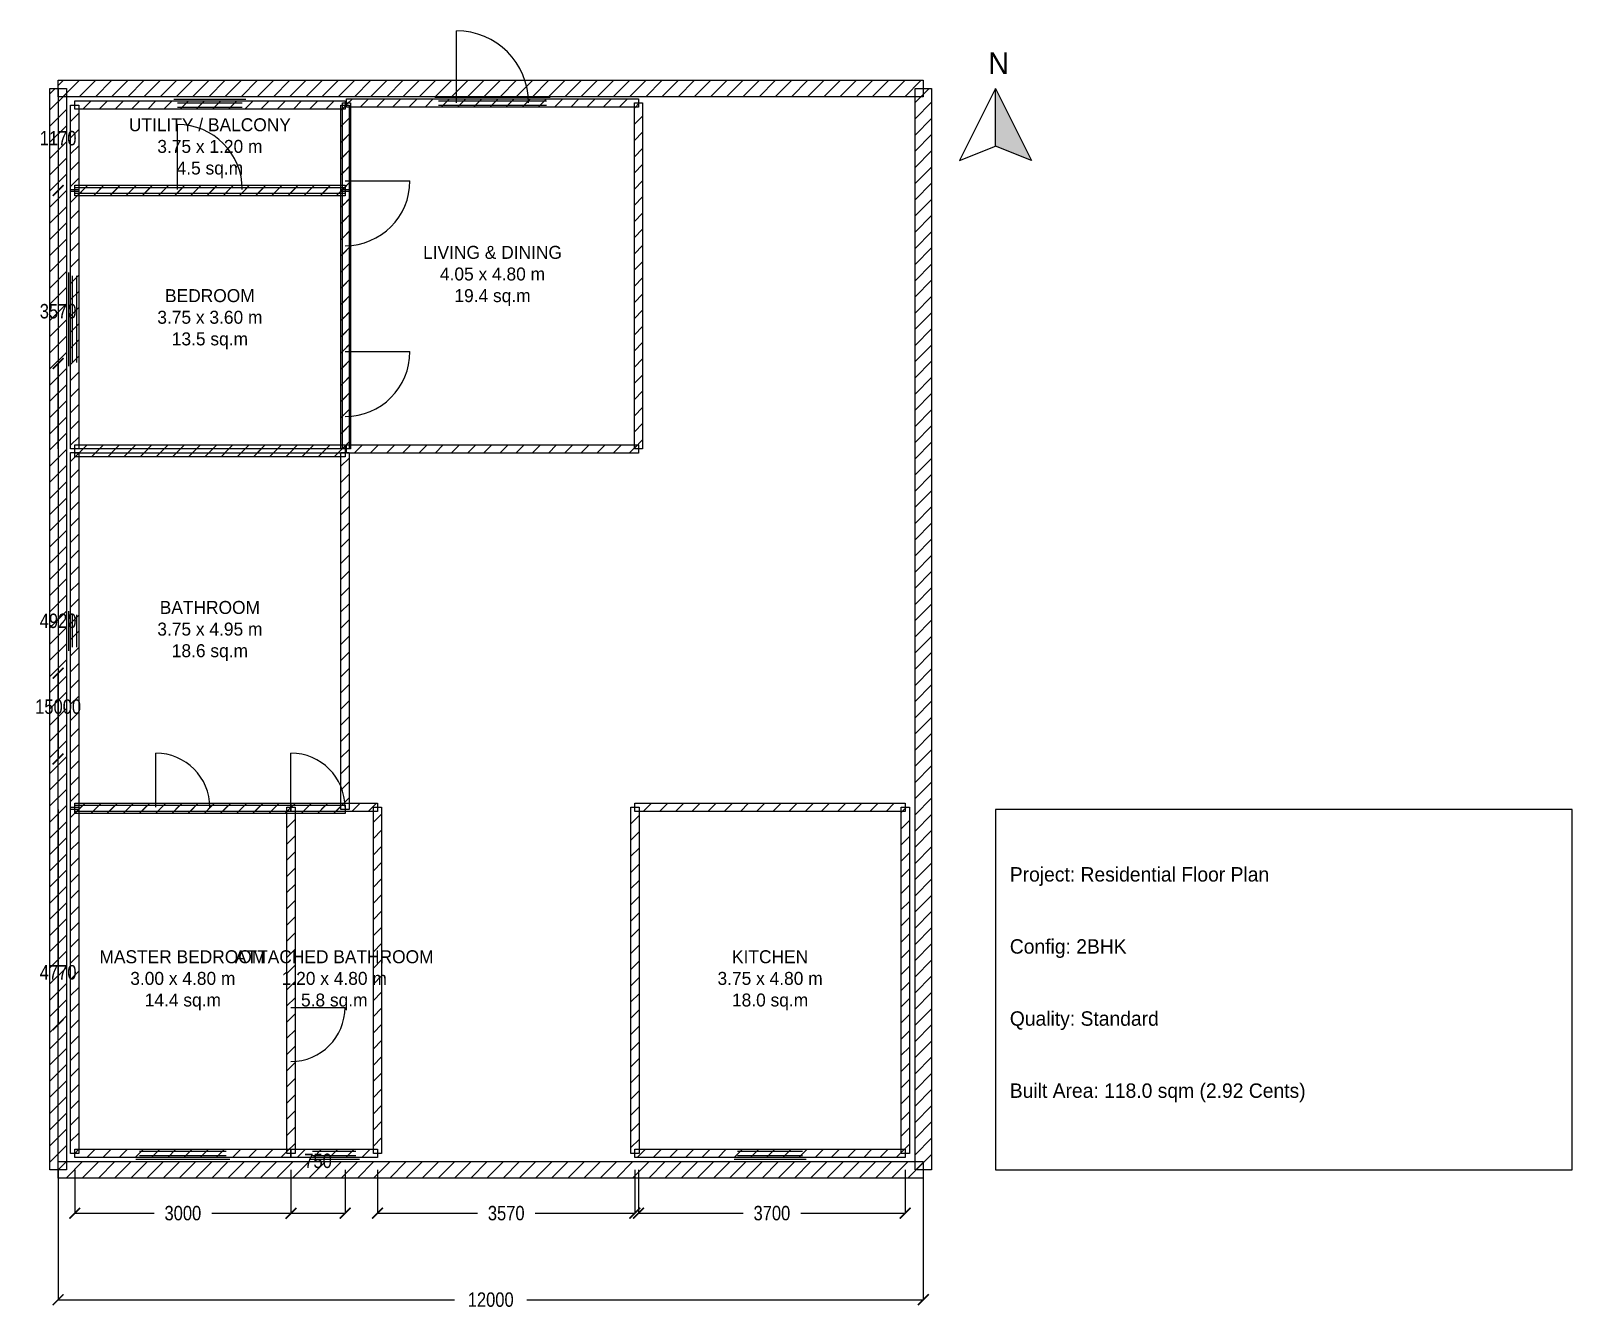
# Model space of a CAD drawing. Header units: metres. Extents: x -0.4 to 21, y -1.9 to 15.8.
import ezdxf

# ---------------------------------------------------------------- set-up
doc = ezdxf.new("R2010")
doc.units = ezdxf.units.M
for name, color, linetype in [('A-ANNO-TEXT', 7, 'Continuous'), ('A-DOOR-FULL', 3, 'Continuous'), ('A-GLAZ-FULL', 4, 'Continuous'), ('A-TTLB-BORD', 7, 'Continuous'), ('A-WALL-FULL', 2, 'Continuous')]:
    doc.layers.add(name, color=color, linetype=linetype)
doc.styles.add('OpenSansCondensed-Light', font='OpenSansCondensed-Light.ttf')
doc.dimstyles.new('ARCH_DIM', dxfattribs={"dimtxt": 0.2, "dimasz": 0.15, "dimexe": 1.25, "dimexo": 0.625, "dimtad": 1, "dimblk": 'ARCHTICK', "dimcen": 2.5, "dimazin": 3, "dimtfac": 1, "dimtmove": 0, "dimatfit": 3})

# ---------------------------------------------------------------- blocks, each defined once
blk = doc.blocks.new('_ARCHTICK')
at = {"color": 0, "linetype": 'BYBLOCK', "const_width": 0.15}
blk.add_lwpolyline([(-0.5, -0.5), (0.5, 0.5)], dxfattribs=at)
blk = doc.blocks.new('*D1')
for p, q in [((0, 0), (0, -1.8)), ((12, 0), (12, -1.8)), ((0, -1.8), (5.5, -1.8)), ((6.5, -1.8), (12, -1.8))]:
    blk.add_line(p, q)
at = {"layer": 'Defpoints'}
for p in [(0, 0), (12, 0), (0, -1.8)]:
    blk.add_point(p, dxfattribs=at)
at = {"xscale": 0.15, "yscale": 0.15, "rotation": 180}
blk.add_blockref('_ARCHTICK', (0, -1.8), dxfattribs=at)
at = {"xscale": 0.15, "yscale": 0.15}
blk.add_blockref('_ARCHTICK', (12, -1.8), dxfattribs=at)
at = {"insert": (6, -1.8), "char_height": 0.2, "attachment_point": 5, "style": 'OpenSansCondensed-Light'}
blk.add_mtext('12000', dxfattribs=at)
blk = doc.blocks.new('*D2')
for p in [(0, 15), (0, 0), (0, 5.7)]:
    blk.add_line(p, (0, 5.7))
at = {"layer": 'Defpoints'}
for p in [(0, 15), (0, 5.7), (0, 0)]:
    blk.add_point(p, dxfattribs=at)
at = {"xscale": 0.15, "yscale": 0.15}
blk.add_blockref('_ARCHTICK', (0, 5.7), dxfattribs=at)
at = {"xscale": 0.15, "yscale": 0.15, "rotation": 180}
blk.add_blockref('_ARCHTICK', (0, 5.7), dxfattribs=at)
at = {"insert": (0, 6.425), "char_height": 0.2, "attachment_point": 5, "style": 'OpenSansCondensed-Light'}
blk.add_mtext('15000', dxfattribs=at)
blk = doc.blocks.new('*D3')
for p, q in [((0.23, 0), (0.23, -0.6)), ((3.23, 0), (3.23, -0.6)), ((0.23, -0.6), (1.33, -0.6)), ((2.13, -0.6), (3.23, -0.6))]:
    blk.add_line(p, q)
at = {"layer": 'Defpoints'}
for p in [(0.23, 0), (3.23, 0), (0.23, -0.6)]:
    blk.add_point(p, dxfattribs=at)
at = {"xscale": 0.15, "yscale": 0.15, "rotation": 180}
blk.add_blockref('_ARCHTICK', (0.23, -0.6), dxfattribs=at)
at = {"xscale": 0.15, "yscale": 0.15}
blk.add_blockref('_ARCHTICK', (3.23, -0.6), dxfattribs=at)
at = {"insert": (1.73, -0.6), "char_height": 0.2, "attachment_point": 5, "style": 'OpenSansCondensed-Light'}
blk.add_mtext('3000', dxfattribs=at)
blk = doc.blocks.new('*D4')
for p, q in [((3.23, 0), (3.23, -0.6)), ((3.98, 0), (3.98, -0.6)), ((3.23, -0.6), (3.98, -0.6))]:
    blk.add_line(p, q)
at = {"layer": 'Defpoints'}
for p in [(3.23, 0), (3.98, 0), (3.23, -0.6)]:
    blk.add_point(p, dxfattribs=at)
at = {"xscale": 0.15, "yscale": 0.15}
blk.add_blockref('_ARCHTICK', (3.23, -0.6), dxfattribs=at)
at = {"xscale": 0.15, "yscale": 0.15, "rotation": 180}
blk.add_blockref('_ARCHTICK', (3.98, -0.6), dxfattribs=at)
at = {"insert": (3.605, 0.125), "char_height": 0.2, "attachment_point": 5, "style": 'OpenSansCondensed-Light'}
blk.add_mtext('750', dxfattribs=at)
blk = doc.blocks.new('*D5')
for p, q in [((4.43, 0), (4.43, -0.6)), ((8, 0), (8, -0.6)), ((4.43, -0.6), (5.815, -0.6)), ((6.615, -0.6), (8, -0.6))]:
    blk.add_line(p, q)
at = {"layer": 'Defpoints'}
for p in [(4.43, 0), (8, 0), (4.43, -0.6)]:
    blk.add_point(p, dxfattribs=at)
at = {"xscale": 0.15, "yscale": 0.15, "rotation": 180}
blk.add_blockref('_ARCHTICK', (4.43, -0.6), dxfattribs=at)
at = {"xscale": 0.15, "yscale": 0.15}
blk.add_blockref('_ARCHTICK', (8, -0.6), dxfattribs=at)
at = {"insert": (6.215, -0.6), "char_height": 0.2, "attachment_point": 5, "style": 'OpenSansCondensed-Light'}
blk.add_mtext('3570', dxfattribs=at)
blk = doc.blocks.new('*D6')
for p, q in [((8.05, 0), (8.05, -0.6)), ((11.75, 0), (11.75, -0.6)), ((8.05, -0.6), (9.5, -0.6)), ((10.3, -0.6), (11.75, -0.6))]:
    blk.add_line(p, q)
at = {"layer": 'Defpoints'}
for p in [(8.05, 0), (11.75, 0), (8.05, -0.6)]:
    blk.add_point(p, dxfattribs=at)
at = {"xscale": 0.15, "yscale": 0.15, "rotation": 180}
blk.add_blockref('_ARCHTICK', (8.05, -0.6), dxfattribs=at)
at = {"xscale": 0.15, "yscale": 0.15}
blk.add_blockref('_ARCHTICK', (11.75, -0.6), dxfattribs=at)
at = {"insert": (9.9, -0.6), "char_height": 0.2, "attachment_point": 5, "style": 'OpenSansCondensed-Light'}
blk.add_mtext('3700', dxfattribs=at)
blk = doc.blocks.new('*D7')
for p in [(0, 5), (0, 0.23), (0, 2.015)]:
    blk.add_line(p, (0, 2.015))
at = {"layer": 'Defpoints'}
for p in [(0, 5), (0, 2.015), (0, 0.23)]:
    blk.add_point(p, dxfattribs=at)
at = {"xscale": 0.15, "yscale": 0.15}
blk.add_blockref('_ARCHTICK', (0, 2.015), dxfattribs=at)
at = {"xscale": 0.15, "yscale": 0.15, "rotation": 180}
blk.add_blockref('_ARCHTICK', (0, 2.015), dxfattribs=at)
at = {"insert": (0, 2.74), "char_height": 0.2, "attachment_point": 5, "style": 'OpenSansCondensed-Light'}
blk.add_mtext('4770', dxfattribs=at)
blk = doc.blocks.new('*D8')
for p in [(0, 9.95), (0, 5.03), (0, 6.89)]:
    blk.add_line(p, (0, 6.89))
at = {"layer": 'Defpoints'}
for p in [(0, 9.95), (0, 6.89), (0, 5.03)]:
    blk.add_point(p, dxfattribs=at)
at = {"xscale": 0.15, "yscale": 0.15}
blk.add_blockref('_ARCHTICK', (0, 6.89), dxfattribs=at)
at = {"xscale": 0.15, "yscale": 0.15, "rotation": 180}
blk.add_blockref('_ARCHTICK', (0, 6.89), dxfattribs=at)
at = {"insert": (0, 7.615), "char_height": 0.2, "attachment_point": 5, "style": 'OpenSansCondensed-Light'}
blk.add_mtext('4920', dxfattribs=at)
blk = doc.blocks.new('*D9')
for p in [(0, 13.57), (0, 10), (0, 11.185)]:
    blk.add_line(p, (0, 11.185))
at = {"layer": 'Defpoints'}
for p in [(0, 13.57), (0, 11.185), (0, 10)]:
    blk.add_point(p, dxfattribs=at)
at = {"xscale": 0.15, "yscale": 0.15}
blk.add_blockref('_ARCHTICK', (0, 11.185), dxfattribs=at)
at = {"xscale": 0.15, "yscale": 0.15, "rotation": 180}
blk.add_blockref('_ARCHTICK', (0, 11.185), dxfattribs=at)
at = {"insert": (0, 11.91), "char_height": 0.2, "attachment_point": 5, "style": 'OpenSansCondensed-Light'}
blk.add_mtext('3570', dxfattribs=at)
blk = doc.blocks.new('*D10')
for p in [(0, 14.77), (0, 13.6), (0, 13.585)]:
    blk.add_line(p, (0, 13.585))
at = {"layer": 'Defpoints'}
for p in [(0, 14.77), (0, 13.6), (0, 13.585)]:
    blk.add_point(p, dxfattribs=at)
at = {"xscale": 0.15, "yscale": 0.15}
blk.add_blockref('_ARCHTICK', (0, 13.585), dxfattribs=at)
at = {"xscale": 0.15, "yscale": 0.15, "rotation": 180}
blk.add_blockref('_ARCHTICK', (0, 13.585), dxfattribs=at)
at = {"insert": (0, 14.31), "char_height": 0.2, "attachment_point": 5, "style": 'OpenSansCondensed-Light'}
blk.add_mtext('1170', dxfattribs=at)

msp = doc.modelspace()

# ---------------------------------------------------------------- hatches: boundary and pattern name
at = {"layer": 'A-ANNO-TEXT'}
msp.add_hatch(color=7, dxfattribs=at).paths.add_polyline_path([(13, 15), (13.5, 14), (13, 14.2)])
at = {"layer": 'A-WALL-FULL'}
h = msp.add_hatch(dxfattribs=at)
h.set_pattern_fill('ANSI31', scale=0.05)
h.paths.add_polyline_path([(0.115, 15), (0.115, 0), (-0.115, 0), (-0.115, 15)])
h = msp.add_hatch(dxfattribs=at)
h.set_pattern_fill('ANSI31', scale=0.05)
h.paths.add_polyline_path([(12, 14.885), (0, 14.885), (0, 15.115), (12, 15.115)])
h = msp.add_hatch(dxfattribs=at)
h.set_pattern_fill('ANSI31', scale=0.05)
h.paths.add_polyline_path([(11.885, 0), (11.885, 15), (12.115, 15), (12.115, 0)])
h = msp.add_hatch(dxfattribs=at)
h.set_pattern_fill('ANSI31', scale=0.05)
h.paths.add_polyline_path([(0.2875, 14.77), (0.2875, 13.57), (0.1725, 13.57), (0.1725, 14.77)])
h = msp.add_hatch(dxfattribs=at)
h.set_pattern_fill('ANSI31', scale=0.05)
h.paths.add_polyline_path([(3.98, 14.7125), (0.23, 14.7125), (0.23, 14.8275), (3.98, 14.8275)])
h = msp.add_hatch(dxfattribs=at)
h.set_pattern_fill('ANSI31', scale=0.05)
h.paths.add_polyline_path([(3.9225, 13.57), (3.9225, 14.77), (4.0375, 14.77), (4.0375, 13.57)])
h = msp.add_hatch(dxfattribs=at)
h.set_pattern_fill('ANSI31', scale=0.05)
h.paths.add_polyline_path([(4.0575, 14.8), (4.0575, 10), (3.9425, 10), (3.9425, 14.8)])
h = msp.add_hatch(dxfattribs=at)
h.set_pattern_fill('ANSI31', scale=0.05)
h.paths.add_polyline_path([(8.05, 14.7425), (4, 14.7425), (4, 14.8575), (8.05, 14.8575)])
h = msp.add_hatch(dxfattribs=at)
h.set_pattern_fill('ANSI31', scale=0.05)
h.paths.add_polyline_path([(7.9925, 10), (7.9925, 14.8), (8.1075, 14.8), (8.1075, 10)])
h = msp.add_hatch(dxfattribs=at)
h.set_pattern_fill('ANSI31', scale=0.05)
h.paths.add_polyline_path([(0.2875, 13.6), (0.2875, 10), (0.1725, 10), (0.1725, 13.6)])
h = msp.add_hatch(dxfattribs=at)
h.set_pattern_fill('ANSI31', scale=0.05)
h.paths.add_polyline_path([(3.98, 13.5425), (0.23, 13.5425), (0.23, 13.6575), (3.98, 13.6575)])
h = msp.add_hatch(dxfattribs=at)
h.set_pattern_fill('ANSI31', scale=0.05)
h.paths.add_polyline_path([(0.23, 13.6275), (3.98, 13.6275), (3.98, 13.5125), (0.23, 13.5125)])
h = msp.add_hatch(dxfattribs=at)
h.set_pattern_fill('ANSI31', scale=0.05)
h.paths.add_polyline_path([(3.9225, 10), (3.9225, 13.6), (4.0375, 13.6), (4.0375, 10)])
h = msp.add_hatch(dxfattribs=at)
h.set_pattern_fill('ANSI31', scale=0.05)
h.paths.add_polyline_path([(0.23, 10.0575), (3.98, 10.0575), (3.98, 9.9425), (0.23, 9.9425)])
h = msp.add_hatch(dxfattribs=at)
h.set_pattern_fill('ANSI31', scale=0.05)
h.paths.add_polyline_path([(4, 10.0575), (8.05, 10.0575), (8.05, 9.9425), (4, 9.9425)])
h = msp.add_hatch(dxfattribs=at)
h.set_pattern_fill('ANSI31', scale=0.05)
h.paths.add_polyline_path([(0.2875, 9.95), (0.2875, 5), (0.1725, 5), (0.1725, 9.95)])
h = msp.add_hatch(dxfattribs=at)
h.set_pattern_fill('ANSI31', scale=0.05)
h.paths.add_polyline_path([(3.98, 9.8925), (0.23, 9.8925), (0.23, 10.0075), (3.98, 10.0075)])
h = msp.add_hatch(dxfattribs=at)
h.set_pattern_fill('ANSI31', scale=0.05)
h.paths.add_polyline_path([(3.9225, 5), (3.9225, 9.95), (4.0375, 9.95), (4.0375, 5)])
h = msp.add_hatch(dxfattribs=at)
h.set_pattern_fill('ANSI31', scale=0.05)
h.paths.add_polyline_path([(0.2875, 5.03), (0.2875, 0.23), (0.1725, 0.23), (0.1725, 5.03)])
h = msp.add_hatch(dxfattribs=at)
h.set_pattern_fill('ANSI31', scale=0.05)
h.paths.add_polyline_path([(3.23, 4.9725), (0.23, 4.9725), (0.23, 5.0875), (3.23, 5.0875)])
h = msp.add_hatch(dxfattribs=at)
h.set_pattern_fill('ANSI31', scale=0.05)
h.paths.add_polyline_path([(0.23, 5.0575), (3.98, 5.0575), (3.98, 4.9425), (0.23, 4.9425)])
h = msp.add_hatch(dxfattribs=at)
h.set_pattern_fill('ANSI31', scale=0.05)
h.paths.add_polyline_path([(3.1725, 0.23), (3.1725, 5.03), (3.2875, 5.03), (3.2875, 0.23)])
h = msp.add_hatch(dxfattribs=at)
h.set_pattern_fill('ANSI31', scale=0.05)
h.paths.add_polyline_path([(4.43, 4.9725), (3.23, 4.9725), (3.23, 5.0875), (4.43, 5.0875)])
h = msp.add_hatch(dxfattribs=at)
h.set_pattern_fill('ANSI31', scale=0.05)
h.paths.add_polyline_path([(4.3725, 0.23), (4.3725, 5.03), (4.4875, 5.03), (4.4875, 0.23)])
h = msp.add_hatch(dxfattribs=at)
h.set_pattern_fill('ANSI31', scale=0.05)
h.paths.add_polyline_path([(8.0575, 5.03), (8.0575, 0.23), (7.9425, 0.23), (7.9425, 5.03)])
h = msp.add_hatch(dxfattribs=at)
h.set_pattern_fill('ANSI31', scale=0.05)
h.paths.add_polyline_path([(11.75, 4.9725), (8, 4.9725), (8, 5.0875), (11.75, 5.0875)])
h = msp.add_hatch(dxfattribs=at)
h.set_pattern_fill('ANSI31', scale=0.05)
h.paths.add_polyline_path([(11.6925, 0.23), (11.6925, 5.03), (11.8075, 5.03), (11.8075, 0.23)])
h = msp.add_hatch(dxfattribs=at)
h.set_pattern_fill('ANSI31', scale=0.05)
h.paths.add_polyline_path([(0.23, 0.2875), (3.23, 0.2875), (3.23, 0.1725), (0.23, 0.1725)])
h = msp.add_hatch(dxfattribs=at)
h.set_pattern_fill('ANSI31', scale=0.05)
h.paths.add_polyline_path([(3.23, 0.2875), (4.43, 0.2875), (4.43, 0.1725), (3.23, 0.1725)])
h = msp.add_hatch(dxfattribs=at)
h.set_pattern_fill('ANSI31', scale=0.05)
h.paths.add_polyline_path([(8, 0.2875), (11.75, 0.2875), (11.75, 0.1725), (8, 0.1725)])
h = msp.add_hatch(dxfattribs=at)
h.set_pattern_fill('ANSI31', scale=0.05)
h.paths.add_polyline_path([(0, 0.115), (12, 0.115), (12, -0.115), (0, -0.115)])

# ---------------------------------------------------------------- linework, layer by layer
at = {"layer": 'A-ANNO-TEXT'}
for points in [[(13, 15), (12.5, 14), (13, 14.2)], [(13, 15), (13.5, 14), (13, 14.2)]]:
    msp.add_lwpolyline(points, close=True, dxfattribs=at)
at = {"layer": 'A-DOOR-FULL'}
for p, q in [((5.525, 14.8), (5.525, 15.8)), ((1.655, 13.6), (1.655, 14.5)), ((3.98, 13.72), (4.88, 13.72)), ((3.98, 11.35), (4.88, 11.35)), ((1.355, 5.03), (1.355, 5.78)), ((3.23, 5.03), (3.23, 5.78)), ((3.23, 2.255), (3.98, 2.255))]:
    msp.add_line(p, q, dxfattribs=at)
for centre, radius, start, end in [((5.525, 14.8), 1, 0, 90), ((1.655, 13.6), 0.9, 0, 90), ((3.98, 13.72), 0.9, 270, 360), ((3.98, 11.35), 0.9, 270, 360), ((1.355, 5.03), 0.75, 0, 90), ((3.23, 5.03), 0.75, 0, 90), ((3.23, 2.255), 0.75, 270, 360)]:
    msp.add_arc(centre, radius, start, end, dxfattribs=at)
at = {"layer": 'A-GLAZ-FULL'}
for p, q in [((1.605, 14.85), (2.605, 14.85)), ((1.655, 14.8), (2.555, 14.8)), ((5.225, 14.88), (6.825, 14.88)), ((5.275, 14.83), (6.775, 14.83)), ((5.275, 14.77), (6.775, 14.77)), ((1.655, 14.74), (2.555, 14.74)), ((0.15, 11.15), (0.15, 12.45)), ((0.2, 11.2), (0.2, 12.4)), ((0.26, 11.2), (0.26, 12.4)), ((0.15, 7.2), (0.15, 7.75)), ((0.2, 7.25), (0.2, 7.7)), ((0.26, 7.25), (0.26, 7.7)), ((1.13, 0.26), (2.33, 0.26)), ((3.53, 0.26), (4.13, 0.26)), ((9.425, 0.26), (10.325, 0.26)), ((1.08, 0.15), (2.38, 0.15)), ((1.13, 0.2), (2.33, 0.2)), ((3.48, 0.15), (4.18, 0.15)), ((3.53, 0.2), (4.13, 0.2)), ((9.375, 0.15), (10.375, 0.15)), ((9.425, 0.2), (10.325, 0.2))]:
    msp.add_line(p, q, dxfattribs=at)
at = {"layer": 'A-TTLB-BORD'}
msp.add_lwpolyline([(13, 0), (21, 0), (21, 5), (13, 5)], close=True, dxfattribs=at)
at = {"layer": 'A-WALL-FULL'}
for points in [[(0.115, 15), (0.115, 0), (-0.115, 0), (-0.115, 15)], [(12, 14.885), (0, 14.885), (0, 15.115), (12, 15.115)], [(11.885, 0), (11.885, 15), (12.115, 15), (12.115, 0)], [(0.2875, 14.77), (0.2875, 13.57), (0.1725, 13.57), (0.1725, 14.77)], [(3.98, 14.7125), (0.23, 14.7125), (0.23, 14.8275), (3.98, 14.8275)], [(3.9225, 13.57), (3.9225, 14.77), (4.0375, 14.77), (4.0375, 13.57)], [(4.0575, 14.8), (4.0575, 10), (3.9425, 10), (3.9425, 14.8)], [(8.05, 14.7425), (4, 14.7425), (4, 14.8575), (8.05, 14.8575)], [(7.9925, 10), (7.9925, 14.8), (8.1075, 14.8), (8.1075, 10)], [(0.2875, 13.6), (0.2875, 10), (0.1725, 10), (0.1725, 13.6)], [(3.98, 13.5425), (0.23, 13.5425), (0.23, 13.6575), (3.98, 13.6575)], [(0.23, 13.6275), (3.98, 13.6275), (3.98, 13.5125), (0.23, 13.5125)], [(3.9225, 10), (3.9225, 13.6), (4.0375, 13.6), (4.0375, 10)], [(0.23, 10.0575), (3.98, 10.0575), (3.98, 9.9425), (0.23, 9.9425)], [(4, 10.0575), (8.05, 10.0575), (8.05, 9.9425), (4, 9.9425)], [(0.2875, 9.95), (0.2875, 5), (0.1725, 5), (0.1725, 9.95)], [(3.98, 9.8925), (0.23, 9.8925), (0.23, 10.0075), (3.98, 10.0075)], [(3.9225, 5), (3.9225, 9.95), (4.0375, 9.95), (4.0375, 5)], [(0.2875, 5.03), (0.2875, 0.23), (0.1725, 0.23), (0.1725, 5.03)], [(3.23, 4.9725), (0.23, 4.9725), (0.23, 5.0875), (3.23, 5.0875)], [(0.23, 5.0575), (3.98, 5.0575), (3.98, 4.9425), (0.23, 4.9425)], [(3.1725, 0.23), (3.1725, 5.03), (3.2875, 5.03), (3.2875, 0.23)], [(4.43, 4.9725), (3.23, 4.9725), (3.23, 5.0875), (4.43, 5.0875)], [(4.3725, 0.23), (4.3725, 5.03), (4.4875, 5.03), (4.4875, 0.23)], [(8.0575, 5.03), (8.0575, 0.23), (7.9425, 0.23), (7.9425, 5.03)], [(11.75, 4.9725), (8, 4.9725), (8, 5.0875), (11.75, 5.0875)], [(11.6925, 0.23), (11.6925, 5.03), (11.8075, 5.03), (11.8075, 0.23)], [(0.23, 0.2875), (3.23, 0.2875), (3.23, 0.1725), (0.23, 0.1725)], [(3.23, 0.2875), (4.43, 0.2875), (4.43, 0.1725), (3.23, 0.1725)], [(8, 0.2875), (11.75, 0.2875), (11.75, 0.1725), (8, 0.1725)], [(0, 0.115), (12, 0.115), (12, -0.115), (0, -0.115)]]:
    msp.add_lwpolyline(points, close=True, dxfattribs=at)

# ---------------------------------------------------------------- texts
at = {"layer": 'A-ANNO-TEXT'}
for s, height, p in [('N', 0.3, (12.9, 15.2)), ('Project: Residential Floor Plan', 0.2, (13.2, 4)), ('Config: 2BHK', 0.2, (13.2, 3)), ('Quality: Standard', 0.2, (13.2, 2)), ('Built Area: 118.0 sqm (2.92 Cents)', 0.2, (13.2, 1))]:
    msp.add_text(s, height=height, dxfattribs=at).set_placement(p)
at = {"layer": 'A-ANNO-TEXT', "char_height": 0.18, "attachment_point": 5}
for s, insert in [('UTILITY / BALCONY\\P3.75 x 1.20 m\\P4.5 sq.m', (2.105, 14.17)), ('LIVING & DINING\\P4.05 x 4.80 m\\P19.4 sq.m', (6.025, 12.4)), ('BEDROOM\\P3.75 x 3.60 m\\P13.5 sq.m', (2.105, 11.8)), ('BATHROOM\\P3.75 x 4.95 m\\P18.6 sq.m', (2.105, 7.475)), ('MASTER BEDROOM\\P3.00 x 4.80 m\\P14.4 sq.m', (1.73, 2.63)), ('ATTACHED BATHROOM\\P1.20 x 4.80 m\\P5.8 sq.m', (3.83, 2.63)), ('KITCHEN\\P3.75 x 4.80 m\\P18.0 sq.m', (9.875, 2.63))]:
    msp.add_mtext(s, dxfattribs=dict(at, insert=insert))

# ---------------------------------------------------------------- dimensions: what is measured, and where the dimension line sits
for base, p1, p2, text, picture, middle in [((0, 5.7), (0, 0), (0, 15), '15000', '*D2', (0, 6.425)), ((0, 13.585), (0, 13.6), (0, 14.77), '1170', '*D10', (0, 14.31)), ((0, 11.185), (0, 10), (0, 13.57), '3570', '*D9', (0, 11.91)), ((0, 6.89), (0, 5.03), (0, 9.95), '4920', '*D8', (0, 7.615)), ((0, 2.015), (0, 0.23), (0, 5), '4770', '*D7', (0, 2.74)), ((3.23, -0.6), (3.23, 0), (3.98, 0), '750', '*D4', (3.605, 0.125)), ((0, -1.8), (0, 0), (12, 0), '12000', '*D1', (6, -1.8)), ((0.23, -0.6), (0.23, 0), (3.23, 0), '3000', '*D3', (1.73, -0.6)), ((4.43, -0.6), (4.43, 0), (8, 0), '3570', '*D5', (6.215, -0.6)), ((8.05, -0.6), (8.05, 0), (11.75, 0), '3700', '*D6', (9.9, -0.6))]:
    dim = msp.add_linear_dim(base=base, p1=p1, p2=p2, text=text, dimstyle='ARCH_DIM')
    dim.commit()
    dim.dimension.update_dxf_attribs({"geometry": picture, "text_midpoint": middle})

doc.saveas('drawing.dxf')
